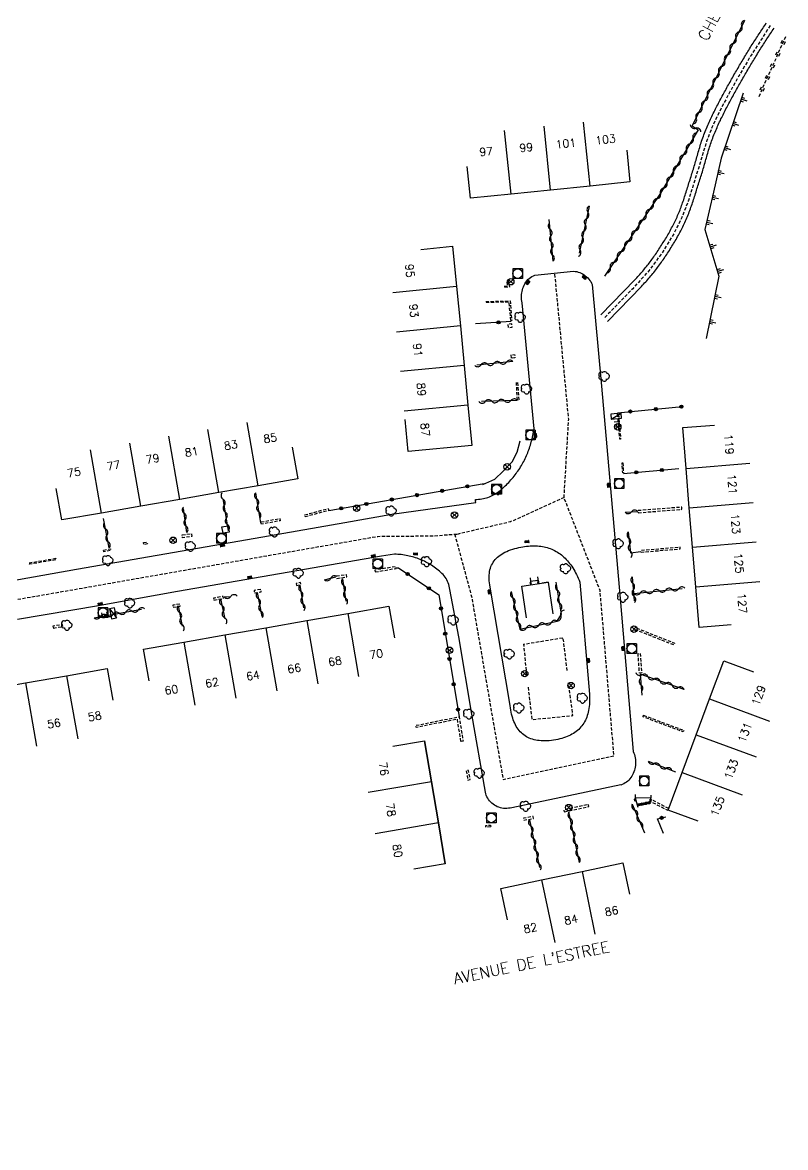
# Model space of a CAD drawing. Header units: millimetres. Extents: x 150037 to 150985, y 153000 to 154000.
# Drawn here: x 150397.4 to 150516.6, y 153356.2 to 153531.8 of the extents above; entities that cross this region are included whole.
import ezdxf
from ezdxf.enums import TextEntityAlignment as Align

# ---------------------------------------------------------------- set-up
doc = ezdxf.new("R2010")
doc.units = ezdxf.units.MM
doc.linetypes.add('DASHED', pattern=[0.75, 0.5, -0.25])
doc.layers.get('0').update_dxf_attribs({"linetype": 'CONTINUOUS'})
for name, color, linetype in [('W0001', 6, 'DASHED'), ('W0008', 7, 'CONTINUOUS'), ('W0100', 7, 'CONTINUOUS'), ('W0105', 7, 'CONTINUOUS'), ('W0112', 1, 'DASHED'), ('W0211', 2, 'CONTINUOUS'), ('W0220', 5, 'DASHED'), ('W0300', 7, 'CONTINUOUS'), ('W0310', 3, 'CONTINUOUS'), ('W0322', 7, 'CONTINUOUS'), ('W0400', 7, 'CONTINUOUS'), ('W0420', 7, 'CONTINUOUS'), ('W0430', 7, 'CONTINUOUS'), ('W0469', 7, 'CONTINUOUS'), ('W0989', 7, 'CONTINUOUS'), ('W0991', 7, 'CONTINUOUS'), ('W1102', 7, 'CONTINUOUS')]:
    doc.layers.add(name, color=color, linetype=linetype)
doc.styles.get("Standard").update_dxf_attribs({"font": 'romans.shx', "width": 0.85})

# ---------------------------------------------------------------- blocks, each defined once
blk = doc.blocks.new('T400')
for p, q in [((-0.15, 0.3), (0.15, 0.3)), ((-0.15, -0.25), (-0.15, 0.3)), ((-0.15, 0.15), (0.15, 0.15)), ((-0.15, 0), (0.15, 0)), ((0.15, 0.3), (0.15, -0.25)), ((-0.15, -0.15), (0.15, -0.15)), ((-0.15, -0.25), (-0.15, -0.3)), ((-0.15, -0.3), (0.15, -0.3)), ((0.15, -0.3), (0.15, -0.25))]:
    blk.add_line(p, q)
blk = doc.blocks.new('T300')
for p, q in [((-0.8, 0.51), (-0.86, 0.34)), ((-0.86, 0.34), (-0.86, 0.17)), ((-0.86, 0.17), (-0.74, 0.06)), ((-0.69, 0.63), (-0.8, 0.51)), ((-0.8, -0.06), (-0.74, 0.06)), ((-0.74, 0.06), (-0.69, 0.11)), ((-0.57, 0.69), (-0.69, 0.63)), ((-0.46, 0.69), (-0.57, 0.69)), ((-0.29, 0.63), (-0.46, 0.69)), ((-0.29, 0.63), (-0.17, 0.74)), ((-0.23, 0.57), (-0.29, 0.63)), ((-0.17, 0.74), (-0.06, 0.8)), ((-0.06, 0.8), (0.06, 0.8)), ((0.06, 0.8), (0.23, 0.74)), ((0.23, 0.74), (0.34, 0.63)), ((0.34, 0.63), (0.4, 0.51)), ((0.46, 0.46), (0.34, 0.46)), ((0.4, 0.51), (0.4, 0.46)), ((0.57, 0.4), (0.46, 0.46)), ((0.57, 0.4), (0.69, 0.29)), ((0.69, 0.29), (0.74, 0.17)), ((0.74, 0.06), (0.69, -0.17)), ((0.74, 0.17), (0.74, 0.06)), ((-0.8, -0.17), (-0.8, -0.06)), ((-0.8, -0.23), (-0.8, -0.17)), ((-0.74, -0.34), (-0.8, -0.23)), ((-0.69, -0.4), (-0.74, -0.34)), ((-0.51, -0.46), (-0.69, -0.4)), ((-0.4, -0.46), (-0.51, -0.46)), ((-0.4, -0.46), (-0.34, -0.46)), ((-0.34, -0.46), (-0.34, -0.4)), ((-0.34, -0.51), (-0.34, -0.46)), ((-0.29, -0.63), (-0.34, -0.51)), ((-0.17, -0.74), (-0.29, -0.63)), ((-0.06, -0.8), (-0.17, -0.74)), ((0.06, -0.8), (-0.06, -0.8)), ((0.17, -0.74), (0.06, -0.8)), ((0.23, -0.69), (0.17, -0.74)), ((0.29, -0.46), (0.23, -0.46)), ((0.29, -0.63), (0.23, -0.69)), ((0.46, -0.4), (0.29, -0.46)), ((0.34, -0.51), (0.29, -0.63)), ((0.34, -0.51), (0.34, -0.46)), ((0.57, -0.34), (0.46, -0.4)), ((0.63, -0.29), (0.57, -0.34)), ((0.69, -0.17), (0.63, -0.29))]:
    blk.add_line(p, q)
blk = doc.blocks.new('t105o')
for p, q in [((-0.5, 0), (0.5, 0)), ((0.5, 0), (0.2, 0.1)), ((0.5, 0), (0.2, -0.1))]:
    blk.add_line(p, q)
blk = doc.blocks.new('T420')
for p, q in [((0.75, 0.75), (-0.75, 0.75)), ((-0.75, 0.75), (-0.75, -0.75)), ((0.75, 0.75), (0.75, -0.75)), ((0.75, -0.75), (-0.75, -0.75))]:
    blk.add_line(p, q)
blk.add_ellipse((0, 0), major_axis=(-0.53, 0.53), ratio=1, start_param=3.926991, end_param=10.210176)
blk = doc.blocks.new('T430')
at = {"flags": 128}
for points in [[(-0.4, 2.1), (0.4, 2.1)], [(-0.4, 2.1), (-0.4, 1.3)], [(0.8, 0.8), (-0.8, 0.8)], [(-0.8, 0.8), (-0.8, 0)], [(0.8, 0.8), (-0.8, 0)], [(-0.8, 0), (0.8, 0)], [(-0.4, 1.7), (0, 1.7)], [(-0.4, 1.3), (0.4, 1.3)], [(0.8, 0), (0.8, 0.8)]]:
    blk.add_lwpolyline(points, dxfattribs=at)
blk = doc.blocks.new('t112o')
at = {"color": 0, "linetype": 'Continuous'}
for p, q in [((-0.5, 0.5), (0.5, 0.5)), ((-0.5, -0.5), (-0.5, 0.5)), ((0.5, 0.5), (0.5, -0.5)), ((0.5, -0.5), (-0.5, -0.5))]:
    blk.add_line(p, q, dxfattribs=at)
blk = doc.blocks.new('t322o')
at = {"color": 0, "linetype": 'Continuous'}
for radius in [0.25, 0.15]:
    blk.add_circle((0, 0), radius, dxfattribs=at)
blk = doc.blocks.new('t310o')
at = {"color": 0, "linetype": 'Continuous'}
for centre, start, end in [((-0.5, 0.38), 216.8699, 323.1304), ((0.5, -0.37), 36.8699, 143.1303)]:
    blk.add_arc(centre, 0.625, start, end, dxfattribs=at)
blk = doc.blocks.new('t220o')
at = {"color": 0, "linetype": 'Continuous'}
for p, q in [((-0.25, 0.25), (0.25, 0.25)), ((-0.25, -0.25), (0.25, -0.25))]:
    blk.add_line(p, q, dxfattribs=at)
blk = doc.blocks.new('t211o')
at = {"color": 0, "linetype": 'Continuous'}
for p, q in [((-0.29, 0.5), (-0.29, 0)), ((0, 1), (0, 0)), ((0.29, 0.5), (0.29, 0))]:
    blk.add_line(p, q, dxfattribs=at)
blk = doc.blocks.new('T469')
at = {"color": 0, "linetype": 'Continuous', "flags": 128}
for points in [[(-0.35, 0.35), (0.35, -0.35)], [(-0.35, -0.35), (0.35, 0.35)]]:
    blk.add_lwpolyline(points, dxfattribs=at)
at = {"color": 0, "linetype": 'Continuous'}
blk.add_circle((0, 0), 0.5, dxfattribs=at)

msp = doc.modelspace()

# ---------------------------------------------------------------- linework, layer by layer
at = {"layer": 'W0001', "flags": 128}
for points in [[(150514.2, 153531.36), (150510.94, 153526.26), (150509.32, 153523.52), (150507.76, 153520.73), (150506.26, 153517.9), (150505.1, 153515.43), (150504.27, 153513.29), (150503.33, 153510.17), (150502.43, 153507.25), (150501.43, 153504.07), (150500.42, 153501.42), (150499.14, 153498.86), (150497.3, 153495.86), (150495.26, 153493.08), (150492.72, 153490.28), (150488.26, 153485.68)], [(150482, 153457.66), (150473.61, 153453.87), (150464.94, 153451.84), (150467.57, 153442.07), (150472.47, 153413.65), (150489.8, 153417.34), (150487.63, 153443.13), (150482, 153457.66), (150482.72, 153469.92), (150480.56, 153492.69)], [(150465.26, 153451.92), (150461.55, 153451.64), (150452.89, 153451.56), (150385.21, 153439.73), (150315.23, 153427.55), (150304.61, 153424.94), (150301.1, 153422.45), (150297.39, 153417.69), (150295.89, 153413), (150296.15, 153408.07), (150296.71, 153399.64), (150300.21, 153348.57), (150304.36, 153287.74), (150304.94, 153275.52)]]:
    msp.add_lwpolyline(points, dxfattribs=at)
at = {"layer": 'W0008', "flags": 128}
msp.add_lwpolyline([(150487.73, 153486.19), (150493.04, 153491.66), (150493.2, 153491.84), (150493.36, 153492), (150493.52, 153492.17), (150493.68, 153492.34), (150493.84, 153492.51), (150493.99, 153492.69), (150494.14, 153492.86), (150494.29, 153493.03), (150494.44, 153493.21), (150494.59, 153493.39), (150494.74, 153493.57), (150494.88, 153493.75), (150495.03, 153493.93), (150495.17, 153494.11), (150495.31, 153494.29), (150495.45, 153494.48), (150495.59, 153494.67), (150495.72, 153494.85), (150495.86, 153495.04), (150496, 153495.24), (150496.14, 153495.44), (150496.28, 153495.64), (150496.42, 153495.84), (150496.55, 153496.05), (150496.69, 153496.25), (150496.82, 153496.45), (150496.96, 153496.65), (150497.09, 153496.86), (150497.22, 153497.06), (150497.35, 153497.26), (150497.48, 153497.47), (150497.61, 153497.67), (150497.74, 153497.88), (150497.86, 153498.09), (150497.98, 153498.29), (150498.11, 153498.5), (150498.23, 153498.71), (150498.35, 153498.92), (150498.46, 153499.13), (150498.58, 153499.34), (150498.7, 153499.55), (150498.81, 153499.76), (150498.92, 153499.97), (150499.03, 153500.18), (150499.14, 153500.4), (150499.25, 153500.61), (150499.35, 153500.83), (150499.46, 153501.04), (150499.56, 153501.26), (150499.66, 153501.47), (150499.75, 153501.69), (150499.85, 153501.91), (150499.94, 153502.13), (150500.03, 153502.35), (150500.12, 153502.57), (150500.2, 153502.8), (150500.29, 153503.02), (150500.37, 153503.25), (150500.45, 153503.48), (150500.53, 153503.71), (150500.61, 153503.94), (150500.69, 153504.17), (150500.77, 153504.4), (150500.84, 153504.64), (150500.92, 153504.88), (150501, 153505.11), (150501.07, 153505.35), (150501.15, 153505.59), (150501.22, 153505.83), (150501.3, 153506.07), (150501.37, 153506.31, -0.000118), (150501.37, 153506.31), (150501.45, 153506.56), (150501.52, 153506.8), (150501.6, 153507.04), (150501.68, 153507.29), (150501.76, 153507.53), (150501.84, 153507.78), (150501.92, 153508.02), (150501.99, 153508.25), (150502.07, 153508.48), (150502.14, 153508.72), (150502.21, 153508.95), (150502.28, 153509.18), (150502.35, 153509.42), (150502.42, 153509.66), (150502.49, 153509.89), (150502.55, 153510.13), (150502.62, 153510.37), (150502.69, 153510.61, -0.000014), (150502.69, 153510.61), (150502.76, 153510.86, -0.000198), (150502.76, 153510.86), (150502.83, 153511.1), (150502.9, 153511.35), (150502.97, 153511.59), (150503.04, 153511.84), (150503.11, 153512.08), (150503.19, 153512.33), (150503.26, 153512.58), (150503.34, 153512.83), (150503.42, 153513.08), (150503.5, 153513.33), (150503.59, 153513.58), (150503.68, 153513.83), (150503.77, 153514.08), (150503.86, 153514.33), (150503.95, 153514.58), (150504.05, 153514.83), (150504.15, 153515.07), (150504.25, 153515.31), (150504.35, 153515.55), (150504.45, 153515.79), (150504.56, 153516.02), (150504.66, 153516.26), (150504.77, 153516.49), (150504.88, 153516.73), (150504.98, 153516.96), (150505.09, 153517.19), (150505.21, 153517.42), (150505.32, 153517.65), (150505.43, 153517.88), (150505.54, 153518.11), (150505.66, 153518.34), (150505.77, 153518.56), (150505.89, 153518.79), (150506.01, 153519.01), (150506.12, 153519.24), (150506.24, 153519.46), (150506.36, 153519.69), (150506.48, 153519.91), (150506.6, 153520.13), (150506.72, 153520.35), (150506.84, 153520.58), (150506.96, 153520.8), (150507.08, 153521.02), (150507.2, 153521.24), (150507.32, 153521.46), (150507.44, 153521.68, -0.000223), (150507.44, 153521.68), (150507.56, 153521.89, -0.00017), (150507.56, 153521.9), (150507.68, 153522.11), (150507.8, 153522.33), (150507.93, 153522.55), (150508.05, 153522.77), (150508.17, 153522.99), (150508.3, 153523.21), (150508.42, 153523.43), (150508.55, 153523.65), (150508.67, 153523.87), (150508.8, 153524.09), (150508.92, 153524.3), (150509.05, 153524.52), (150509.18, 153524.74), (150509.3, 153524.96), (150509.43, 153525.17), (150509.56, 153525.39), (150509.69, 153525.61), (150509.82, 153525.82), (150509.95, 153526.04), (150510.08, 153526.25), (150510.21, 153526.47), (150510.34, 153526.68), (150510.47, 153526.9), (150510.6, 153527.11), (150510.73, 153527.33), (150510.86, 153527.54), (150511, 153527.75), (150511.13, 153527.97), (150511.26, 153528.18), (150511.4, 153528.39), (150511.53, 153528.61), (150511.67, 153528.82), (150511.8, 153529.03), (150511.94, 153529.24), (150512.07, 153529.46), (150512.21, 153529.67), (150512.35, 153529.88), (150512.48, 153530.09), (150512.62, 153530.3), (150512.76, 153530.51), (150512.9, 153530.72), (150513.04, 153530.93), (150513.18, 153531.14), (150513.32, 153531.35), (150513.46, 153531.56), (150513.6, 153531.77)], format="xyb", dxfattribs=at)
for points in [[(150488.78, 153485.17), (150494.09, 153490.64), (150494.26, 153490.82), (150494.43, 153491), (150494.59, 153491.17), (150494.76, 153491.35), (150494.92, 153491.53), (150495.08, 153491.72), (150495.25, 153491.9), (150495.4, 153492.08), (150495.56, 153492.27), (150495.72, 153492.45), (150495.87, 153492.64), (150496.03, 153492.83), (150496.18, 153493.02), (150496.33, 153493.22), (150496.48, 153493.41), (150496.62, 153493.6), (150496.77, 153493.8), (150496.91, 153494), (150497.05, 153494.2), (150497.2, 153494.4), (150497.34, 153494.61), (150497.48, 153494.81), (150497.63, 153495.02), (150497.77, 153495.23), (150497.91, 153495.43), (150498.04, 153495.64), (150498.18, 153495.85), (150498.32, 153496.06), (150498.45, 153496.27), (150498.59, 153496.48), (150498.72, 153496.69), (150498.85, 153496.9), (150498.99, 153497.12), (150499.11, 153497.33), (150499.24, 153497.55), (150499.37, 153497.76), (150499.5, 153497.98), (150499.62, 153498.19), (150499.74, 153498.41), (150499.86, 153498.63), (150499.98, 153498.85), (150500.1, 153499.07), (150500.22, 153499.29), (150500.33, 153499.51), (150500.45, 153499.74), (150500.56, 153499.96), (150500.67, 153500.19), (150500.78, 153500.41), (150500.89, 153500.64), (150500.99, 153500.87), (150501.1, 153501.1), (150501.2, 153501.34), (150501.29, 153501.57), (150501.39, 153501.8), (150501.48, 153502.04), (150501.57, 153502.28), (150501.66, 153502.51), (150501.75, 153502.75), (150501.83, 153502.99), (150501.92, 153503.23), (150502, 153503.47), (150502.08, 153503.71), (150502.16, 153503.95), (150502.24, 153504.19), (150502.31, 153504.43), (150502.39, 153504.67), (150502.47, 153504.91), (150502.54, 153505.15), (150502.62, 153505.39), (150502.69, 153505.64), (150502.77, 153505.88), (150502.84, 153506.12), (150502.92, 153506.36), (150503, 153506.6), (150503.07, 153506.84), (150503.15, 153507.08), (150503.23, 153507.33), (150503.31, 153507.57), (150503.39, 153507.8), (150503.46, 153508.04), (150503.54, 153508.28), (150503.61, 153508.52), (150503.68, 153508.77), (150503.75, 153509.01), (150503.82, 153509.25), (150503.89, 153509.49), (150503.96, 153509.73), (150504.03, 153509.97), (150504.1, 153510.22), (150504.17, 153510.46), (150504.24, 153510.7), (150504.31, 153510.94), (150504.38, 153511.18), (150504.45, 153511.42), (150504.52, 153511.67), (150504.59, 153511.91), (150504.66, 153512.15), (150504.74, 153512.39), (150504.81, 153512.63), (150504.89, 153512.86), (150504.97, 153513.1), (150505.06, 153513.34), (150505.14, 153513.58), (150505.23, 153513.81), (150505.32, 153514.05), (150505.41, 153514.28), (150505.51, 153514.51), (150505.6, 153514.74), (150505.7, 153514.97), (150505.8, 153515.2), (150505.9, 153515.43), (150506, 153515.66), (150506.1, 153515.88), (150506.2, 153516.11), (150506.31, 153516.34), (150506.42, 153516.56), (150506.52, 153516.78), (150506.63, 153517.01), (150506.74, 153517.23), (150506.85, 153517.45), (150506.96, 153517.68), (150507.08, 153517.9), (150507.19, 153518.12), (150507.3, 153518.34), (150507.42, 153518.56), (150507.54, 153518.78), (150507.65, 153519), (150507.77, 153519.22), (150507.89, 153519.44), (150508, 153519.66), (150508.12, 153519.88), (150508.24, 153520.1), (150508.36, 153520.31), (150508.48, 153520.53), (150508.6, 153520.75), (150508.72, 153520.97), (150508.84, 153521.19), (150508.96, 153521.4), (150509.08, 153521.62), (150509.2, 153521.84), (150509.33, 153522.06), (150509.45, 153522.27), (150509.57, 153522.49), (150509.69, 153522.71), (150509.82, 153522.92), (150509.94, 153523.14), (150510.07, 153523.35), (150510.19, 153523.57), (150510.31, 153523.78), (150510.44, 153524), (150510.57, 153524.21), (150510.69, 153524.43), (150510.82, 153524.64), (150510.95, 153524.86), (150511.07, 153525.07), (150511.2, 153525.28), (150511.33, 153525.5), (150511.46, 153525.71), (150511.59, 153525.92), (150511.72, 153526.13), (150511.85, 153526.35), (150511.98, 153526.56), (150512.11, 153526.77), (150512.24, 153526.98), (150512.37, 153527.19), (150512.5, 153527.4), (150512.64, 153527.61), (150512.77, 153527.82), (150512.9, 153528.03), (150513.04, 153528.24), (150513.17, 153528.45), (150513.3, 153528.66), (150513.44, 153528.87), (150513.57, 153529.08), (150513.71, 153529.29), (150513.85, 153529.5), (150513.98, 153529.71), (150514.12, 153529.91), (150514.26, 153530.12), (150514.4, 153530.33), (150514.53, 153530.54), (150514.67, 153530.74), (150514.81, 153530.95)], [(150383.8, 153442.59), (150405.81, 153446.47), (150436.11, 153451.76), (150447.75, 153453.78), (150455.07, 153455.08), (150468.21, 153456.9), (150468.17, 153457.14), (150468.14, 153457.37), (150468.39, 153457.38), (150468.65, 153457.4), (150468.9, 153457.42), (150469.14, 153457.46), (150469.39, 153457.5), (150469.63, 153457.56), (150469.86, 153457.62), (150470.1, 153457.7), (150470.32, 153457.78), (150470.55, 153457.87), (150470.77, 153457.97), (150470.99, 153458.08), (150471.2, 153458.2), (150471.41, 153458.33), (150471.62, 153458.47), (150471.83, 153458.62), (150472.03, 153458.78), (150472.22, 153458.94), (150472.42, 153459.12), (150472.61, 153459.3), (150472.8, 153459.48), (150472.99, 153459.66), (150473.17, 153459.85), (150473.35, 153460.04), (150473.53, 153460.23), (150473.7, 153460.42), (150473.86, 153460.61), (150474.03, 153460.81), (150474.19, 153461), (150474.34, 153461.2), (150474.5, 153461.4), (150474.64, 153461.61), (150474.79, 153461.81), (150474.93, 153462.02), (150475.07, 153462.23), (150475.2, 153462.44), (150475.33, 153462.65), (150475.45, 153462.87), (150475.58, 153463.09), (150475.69, 153463.31), (150475.81, 153463.53), (150475.92, 153463.75), (150476.02, 153463.98), (150476.13, 153464.21), (150476.23, 153464.44), (150476.32, 153464.67), (150476.41, 153464.9), (150476.5, 153465.14), (150476.59, 153465.38), (150476.67, 153465.62), (150476.74, 153465.86), (150476.81, 153466.1), (150476.88, 153466.35), (150476.95, 153466.6), (150477.01, 153466.85), (150477.07, 153467.1), (150477.12, 153467.35), (150477.17, 153467.61), (150477.22, 153467.87), (150477.26, 153468.13), (150477.3, 153468.39), (150475.45, 153488.09), (150475.4, 153488.35), (150475.36, 153488.61), (150475.34, 153488.86), (150475.34, 153489.12), (150475.35, 153489.37), (150475.38, 153489.62), (150475.43, 153489.86), (150475.49, 153490.11), (150475.56, 153490.35), (150475.65, 153490.59), (150475.76, 153490.83), (150475.88, 153491.06), (150476.02, 153491.29), (150476.18, 153491.5), (150476.35, 153491.7), (150476.54, 153491.87), (150476.75, 153492.03), (150476.97, 153492.17), (150477.2, 153492.29), (150477.45, 153492.39), (150483.47, 153493.01), (150483.72, 153492.98), (150483.97, 153492.94), (150484.21, 153492.88), (150484.45, 153492.8), (150484.68, 153492.7), (150484.9, 153492.58), (150485.12, 153492.44), (150485.32, 153492.29), (150485.52, 153492.13), (150485.7, 153491.96), (150485.86, 153491.78), (150486.02, 153491.58), (150486.16, 153491.38), (150486.29, 153491.16), (150486.41, 153490.93), (150487.84, 153475.05), (150490.78, 153441.92), (150492.79, 153418.01), (150492.89, 153417.77), (150492.98, 153417.52), (150493.04, 153417.28), (150493.1, 153417.04), (150493.14, 153416.79), (150493.16, 153416.55), (150493.17, 153416.31), (150493.16, 153416.06), (150493.14, 153415.82), (150493.1, 153415.58), (150493.05, 153415.33), (150492.98, 153415.09), (150492.9, 153414.85), (150492.8, 153414.6), (150492.69, 153414.37), (150492.57, 153414.14), (150492.43, 153413.94), (150492.28, 153413.74), (150492.11, 153413.56), (150491.94, 153413.4), (150491.75, 153413.25), (150491.54, 153413.11), (150491.33, 153412.99), (150491.1, 153412.88), (150490.86, 153412.78)], [(150490.87, 153412.8), (150482.76, 153411.08), (150473.55, 153409.19), (150473.29, 153409.14), (150473.03, 153409.12), (150472.78, 153409.11), (150472.53, 153409.13), (150472.29, 153409.16), (150472.05, 153409.22), (150471.81, 153409.3), (150471.57, 153409.39), (150471.34, 153409.51), (150471.12, 153409.64), (150470.9, 153409.79), (150470.7, 153409.96), (150470.52, 153410.13), (150470.35, 153410.32), (150470.2, 153410.51), (150470.07, 153410.72), (150469.95, 153410.94), (150469.85, 153411.18), (150469.76, 153411.42), (150469.7, 153411.68), (150467.6, 153423.84), (150465.55, 153435.9), (150464.17, 153443.33), (150464.12, 153443.59), (150464.06, 153443.85), (150463.99, 153444.1), (150463.9, 153444.34), (150463.8, 153444.57), (150463.69, 153444.8), (150463.56, 153445.02), (150463.42, 153445.23), (150463.26, 153445.43), (150463.09, 153445.63), (150462.91, 153445.82), (150462.71, 153446), (150462.51, 153446.18), (150462.31, 153446.34), (150462.11, 153446.51), (150461.9, 153446.66), (150461.69, 153446.81), (150461.48, 153446.96), (150461.27, 153447.1), (150461.05, 153447.23), (150460.83, 153447.36), (150460.62, 153447.49), (150460.39, 153447.6), (150460.17, 153447.72), (150459.94, 153447.82), (150459.72, 153447.93), (150459.49, 153448.02), (150459.25, 153448.11), (150459.02, 153448.2), (150458.78, 153448.28), (150458.54, 153448.35), (150458.3, 153448.42), (150458.06, 153448.48), (150457.81, 153448.54), (150457.57, 153448.59), (150457.32, 153448.64), (150457.07, 153448.68), (150456.81, 153448.72), (150456.56, 153448.75), (150456.3, 153448.77), (150456.04, 153448.79), (150455.78, 153448.81), (150455.51, 153448.82), (150453.48, 153448.54), (150421.57, 153443), (150415.23, 153441.87), (150409.26, 153440.75), (150396.61, 153438.6)], [(150493.1, 153410.77), (150493.55, 153409.3)]]:
    msp.add_lwpolyline(points, dxfattribs=at)
msp.add_lwpolyline([(150473.5, 153425.49), (150470.46, 153443.69), (150470.39, 153444.02), (150470.35, 153444.35), (150470.31, 153444.67), (150470.29, 153444.97), (150470.29, 153445.27), (150470.3, 153445.56), (150470.32, 153445.84), (150470.36, 153446.12), (150470.42, 153446.38), (150470.49, 153446.63), (150470.57, 153446.88), (150470.68, 153447.11), (150470.79, 153447.34), (150470.92, 153447.56), (150471.07, 153447.77), (150471.23, 153447.97), (150471.4, 153448.16), (150471.59, 153448.35), (150471.8, 153448.52), (150472.02, 153448.69), (150472.25, 153448.84), (150472.5, 153448.99), (150472.76, 153449.13), (150473.04, 153449.26), (150473.34, 153449.38), (150473.65, 153449.49), (150473.97, 153449.6), (150474.3, 153449.69), (150474.61, 153449.77), (150474.93, 153449.85), (150475.24, 153449.91), (150475.54, 153449.97), (150475.84, 153450.02), (150476.14, 153450.06), (150476.43, 153450.09), (150476.72, 153450.11), (150477, 153450.12), (150477.28, 153450.13), (150477.56, 153450.12), (150477.83, 153450.11), (150478.1, 153450.09), (150478.36, 153450.06), (150478.62, 153450.02), (150478.87, 153449.97), (150479.12, 153449.91), (150479.36, 153449.85), (150479.6, 153449.77), (150479.84, 153449.69), (150480.07, 153449.6), (150480.3, 153449.5), (150480.52, 153449.39), (150480.74, 153449.27), (150480.96, 153449.14), (150481.17, 153449), (150481.38, 153448.86), (150481.58, 153448.71), (150481.78, 153448.54), (150481.97, 153448.37), (150482.16, 153448.19), (150482.34, 153448), (150482.52, 153447.81), (150482.7, 153447.6), (150482.87, 153447.39), (150483.04, 153447.16), (150483.2, 153446.93), (150483.36, 153446.69), (150483.51, 153446.44), (150483.67, 153446.18), (150483.81, 153445.91), (150483.95, 153445.64), (150484.09, 153445.35), (150484.22, 153445.06), (150484.35, 153444.75), (150484.48, 153444.44), (150485.95, 153426.97), (150485.97, 153426.62), (150485.98, 153426.28), (150485.98, 153425.96), (150485.97, 153425.64), (150485.95, 153425.33), (150485.92, 153425.02), (150485.88, 153424.73), (150485.84, 153424.44), (150485.78, 153424.16), (150485.71, 153423.89), (150485.63, 153423.63), (150485.54, 153423.38), (150485.44, 153423.13), (150485.33, 153422.9), (150485.21, 153422.67), (150485.08, 153422.45), (150484.94, 153422.24), (150484.79, 153422.03), (150484.63, 153421.84), (150484.46, 153421.65), (150484.28, 153421.47), (150484.09, 153421.3), (150483.89, 153421.14), (150483.68, 153420.99), (150483.45, 153420.84), (150483.22, 153420.7), (150482.98, 153420.57), (150482.73, 153420.45), (150482.47, 153420.34), (150482.2, 153420.24), (150481.92, 153420.14), (150481.63, 153420.05), (150481.32, 153419.97), (150481.01, 153419.9), (150480.69, 153419.84), (150480.36, 153419.79), (150480.02, 153419.74), (150479.68, 153419.7), (150479.35, 153419.68), (150479.03, 153419.67), (150478.73, 153419.67), (150478.42, 153419.68), (150478.13, 153419.71), (150477.85, 153419.74), (150477.58, 153419.79), (150477.31, 153419.85), (150477.06, 153419.92), (150476.81, 153420), (150476.57, 153420.1), (150476.34, 153420.21), (150476.12, 153420.33), (150475.91, 153420.46), (150475.71, 153420.6), (150475.51, 153420.75), (150475.33, 153420.92), (150475.15, 153421.1), (150474.98, 153421.29), (150474.82, 153421.49), (150474.68, 153421.7), (150474.53, 153421.93), (150474.4, 153422.17), (150474.28, 153422.42), (150474.17, 153422.68), (150474.06, 153422.95), (150473.97, 153423.24), (150473.88, 153423.53), (150473.8, 153423.84), (150473.73, 153424.16), (150473.67, 153424.49)], close=True, dxfattribs=at)
at = {"layer": 'W0100', "flags": 128}
for points in [[(150491.79, 153511.93), (150492.3, 153506.95), (150486.07, 153506.31), (150479.89, 153505.69), (150473.71, 153505.05), (150467.4, 153504.4), (150466.88, 153509.37)], [(150459.59, 153496.42), (150464.57, 153496.9), (150465.18, 153490.61), (150465.79, 153484.46), (150466.38, 153478.3), (150466.96, 153472.1), (150467.58, 153465.82), (150457.64, 153464.85), (150457.15, 153469.83)], [(150508.1, 153437.8), (150503.12, 153437.39), (150502.6, 153443.74), (150502.08, 153449.91), (150501.57, 153456.08), (150501.06, 153462.22), (150500.54, 153468.59), (150505.53, 153468.99)], [(150439.52, 153465.52), (150440.38, 153460.59), (150434.18, 153459.52), (150428.07, 153458.45), (150421.96, 153457.38), (150415.85, 153456.32), (150409.72, 153455.25), (150403.49, 153454.17), (150402.64, 153459.1)], [(150476.11, 153438.87), (150475.38, 153443.82), (150479.5, 153444.43), (150480.24, 153439.49)], [(150476.77, 153444.61), (150477.92, 153444.78)], [(150479.51, 153444.43), (150478.6, 153444.3)], [(150417.15, 153429.07), (150416.3, 153434), (150422.57, 153435.09), (150428.97, 153436.21), (150435.4, 153437.32), (150441.81, 153438.45), (150448.2, 153439.55), (150454.62, 153440.7), (150455.5, 153435.78)], [(150502.96, 153407.12), (150498.28, 153408.87), (150500.47, 153414.74), (150502.64, 153420.63), (150504.74, 153426.25), (150506.94, 153432.18), (150511.62, 153430.44)], [(150373.11, 153419.33), (150372.25, 153424.26), (150378.64, 153425.37), (150385.03, 153426.49), (150391.44, 153427.6), (150397.85, 153428.72), (150404.26, 153429.85), (150410.62, 153430.97), (150411.49, 153426.05)], [(150455.24, 153418.86), (150460.17, 153419.7), (150461.26, 153413.29), (150462.36, 153406.86), (150463.43, 153400.49), (150458.5, 153399.66)], [(150463.43, 153400.46), (150462.36, 153406.86), (150461.27, 153413.27), (150460.18, 153419.7)], [(150495.53, 153410.72), (150493.1, 153410.78)], [(150473.16, 153391.73), (150472.13, 153396.63), (150478.47, 153397.95), (150484.81, 153399.29), (150491.19, 153400.61), (150492.21, 153395.72)]]:
    msp.add_lwpolyline(points, dxfattribs=at)
at = {"layer": 'W0112', "flags": 128}
for points in [[(150472.62, 153490.69), (150473.21, 153490.7), (150473.06, 153491.56), (150473.25, 153491.59), (150473.45, 153490.51), (150472.62, 153490.49)], [(150473.67, 153485.32), (150473.42, 153488.2), (150469.74, 153488.11), (150469.74, 153488.27), (150473.57, 153488.37), (150473.83, 153485.34)], [(150473.22, 153484.7), (150473.28, 153484.19), (150473.88, 153484.26), (150473.81, 153484.77)], [(150473.76, 153479.44), (150473.72, 153479.96), (150474.27, 153480), (150474.31, 153479.48)], [(150474.72, 153472.9), (150474.55, 153475.66), (150474.74, 153475.68), (150474.92, 153472.91)], [(150490.49, 153470.68), (150490.84, 153466.8), (150490.72, 153466.79), (150490.37, 153470.67)], [(150491.18, 153463.09), (150491.27, 153461.53), (150491.16, 153461.52), (150491.06, 153463.08)], [(150441.46, 153454.96), (150445.15, 153455.96), (150445.24, 153455.66), (150441.54, 153454.66)], [(150493.59, 153455.3), (150500.41, 153455.83), (150500.38, 153456.16), (150493.56, 153455.63)], [(150434.63, 153453.86), (150437.57, 153454.39), (150437.64, 153454.04), (150434.7, 153453.5)], [(150416.28, 153450.63), (150416.83, 153450.73), (150416.88, 153450.43), (150416.33, 153450.33)], [(150422.32, 153451.83), (150423.78, 153452.03), (150423.84, 153451.61), (150422.37, 153451.4)], [(150410.01, 153449.45), (150411.12, 153449.68), (150411.18, 153449.42), (150410.06, 153449.19)], [(150494.09, 153449.44), (150500.08, 153449.95), (150500.11, 153449.6), (150494.11, 153449.09)], [(150398.41, 153447.47), (150402.57, 153448.18), (150402.61, 153447.95), (150398.45, 153447.25)], [(150452.49, 153446.05), (150455.78, 153446.61), (150455.73, 153446.89), (150452.44, 153446.34)], [(150446.49, 153445.04), (150448.04, 153445.28), (150447.99, 153445.61), (150446.44, 153445.37)], [(150433.61, 153442.79), (150434.69, 153442.95), (150434.63, 153443.32), (150433.56, 153443.16)], [(150440.19, 153443.91), (150440.86, 153444.07), (150440.79, 153444.38), (150440.12, 153444.23)], [(150427.28, 153441.65), (150428.77, 153441.92), (150428.72, 153442.23), (150427.23, 153441.96)], [(150420.9, 153440.54), (150422.03, 153440.73), (150421.97, 153441.05), (150420.85, 153440.86)], [(150402.18, 153437.29), (150403.66, 153437.52), (150403.61, 153437.82), (150402.13, 153437.59)], [(150493.31, 153437.29), (150499.28, 153434.93), (150499.16, 153434.64), (150493.19, 153437)], [(150493.91, 153433.33), (150494.13, 153430.29), (150493.78, 153430.27), (150493.56, 153433.3)], [(150465.89, 153419.59), (150465.32, 153423.05), (150458.87, 153421.76), (150458.8, 153422.09), (150465.6, 153423.45), (150466.22, 153419.64)], [(150494.43, 153423.67), (150500.72, 153421.31), (150500.63, 153421.07), (150494.34, 153423.42)], [(150466.69, 153415), (150466.97, 153413.54), (150467.35, 153413.62), (150467.07, 153415.07)], [(150498.36, 153409.11), (150495.64, 153410.5), (150495.5, 153410.22), (150498.22, 153408.83)], [(150482.04, 153408.59), (150485.89, 153409.43), (150485.83, 153409.74), (150481.97, 153408.9)], [(150470.54, 153406.23), (150469.77, 153406.19), (150469.76, 153406.47), (150470.52, 153406.51)], [(150475.7, 153407.28), (150477.24, 153407.57), (150477.18, 153407.88), (150475.64, 153407.6)]]:
    msp.add_lwpolyline(points, close=True, dxfattribs=at)
for points in [[(150476.18, 153429.94), (150475.73, 153434.78), (150481.86, 153435.79)], [(150482.49, 153430.66), (150481.86, 153435.8)], [(150476.38, 153428.04), (150476.96, 153423.01), (150483.37, 153423.63), (150482.7, 153428.76)]]:
    msp.add_lwpolyline(points, dxfattribs=at)
at = {"layer": 'W0211', "flags": 128}
msp.add_lwpolyline([(150509.98, 153520.81), (150506.56, 153510.68), (150505.34, 153505.36), (150504.01, 153499.51), (150506.19, 153492.25), (150504.23, 153482.48)], dxfattribs=at)
at = {"layer": 'W0220', "flags": 128}
msp.add_lwpolyline([(150516.6, 153529.62), (150512.4, 153520.22)], dxfattribs=at)
at = {"layer": 'W0310', "flags": 128}
for points in [[(150510.19, 153532.16), (150502.04, 153515.69), (150502.94, 153515.08), (150497.08, 153505.18), (150488.3, 153492.22)], [(150485.93, 153503.18), (150484.36, 153495.83)], [(150480.28, 153494.56), (150479.69, 153501.07)], [(150474.01, 153478.92), (150468.39, 153478.34)], [(150474.69, 153472.84), (150469.1, 153472.66)], [(150429.54, 153452.47), (150428.72, 153457.45)], [(150433.79, 153458.43), (150434.57, 153453.74)], [(150423.05, 153452.23), (150422.55, 153455.96)], [(150410.92, 153449.8), (150410.05, 153454.39)], [(150491.54, 153455.36), (150493.45, 153455.49)], [(150492.03, 153452.3), (150492.36, 153449.03), (150494.01, 153449.26)], [(150444.57, 153444.81), (150446.31, 153445.27)], [(150492.64, 153445.27), (150492.97, 153441.53)], [(150440.69, 153444), (150441.29, 153440.43)], [(150447.37, 153444.95), (150447.91, 153441.51)], [(150475.11, 153437.1), (150480.91, 153438.34), (150481.62, 153439.44), (150480.76, 153444.47)], [(150492.92, 153442.67), (150500.47, 153443.47)], [(150428.29, 153441.83), (150428.97, 153438.75)], [(150428.9, 153442.14), (150429.9, 153442.21)], [(150434.02, 153442.86), (150434.79, 153439.09)], [(150475.12, 153437.1), (150473.78, 153443)], [(150408.56, 153438.88), (150415.97, 153440.22)], [(150421.67, 153440.77), (150422.33, 153437.61)], [(150500.77, 153427.67), (150493.88, 153430.1), (150494.14, 153426.79)], [(150495.14, 153416.48), (150499.39, 153414.82)], [(150484.39, 153400.68), (150482.75, 153408.58)], [(150492.64, 153409.78), (150494.57, 153405.3)], [(150476.59, 153407.34), (150478.18, 153399.88)]]:
    msp.add_lwpolyline(points, dxfattribs=at)
at = {"layer": 'W0322', "flags": 128}
for points in [[(150473.74, 153485.14), (150468.18, 153484.81)], [(150490.37, 153470.91), (150500.51, 153471.88)], [(150469.3, 153459.72), (150471.16, 153460.53), (150472.48, 153461.81), (150473.91, 153463.27), (150474.68, 153464.76), (150475.15, 153466.54)], [(150491.3, 153461.42), (150499.91, 153462.2)], [(150445.22, 153455.64), (150469.52, 153459.88)], [(150455.85, 153446.67), (150456.1, 153446.7), (150462.41, 153442.46), (150465.6, 153423.46)], [(150497.53, 153405.2), (150496.58, 153407.51), (150497.92, 153407.8)]]:
    msp.add_lwpolyline(points, dxfattribs=at)
at = {"layer": 'W1102', "flags": 128}
for points in [[(150479.89, 153505.69), (150478.89, 153515.64)], [(150486.07, 153506.31), (150485.04, 153516.26)], [(150473.71, 153505.05), (150472.68, 153515)], [(150465.18, 153490.61), (150455.23, 153489.64)], [(150465.79, 153484.46), (150455.83, 153483.48)], [(150466.38, 153478.3), (150456.43, 153477.33)], [(150466.96, 153472.1), (150457, 153471.17)], [(150428.07, 153458.45), (150426.34, 153468.3)], [(150434.18, 153459.52), (150432.48, 153469.37)], [(150415.85, 153456.32), (150414.14, 153466.17)], [(150421.96, 153457.38), (150420.23, 153467.23)], [(150409.72, 153455.25), (150408, 153465.1)], [(150501.06, 153462.22), (150511.03, 153463.05)], [(150501.57, 153456.08), (150511.54, 153456.89)], [(150502.08, 153449.91), (150512.04, 153450.76)], [(150502.6, 153443.74), (150512.57, 153444.55)], [(150441.81, 153438.45), (150443.54, 153428.6)], [(150448.2, 153439.55), (150449.9, 153429.7)], [(150435.4, 153437.32), (150437.11, 153427.47)], [(150422.57, 153435.09), (150424.28, 153425.24)], [(150428.97, 153436.21), (150430.7, 153426.36)], [(150404.26, 153429.85), (150406, 153420)], [(150397.85, 153428.72), (150399.56, 153418.86)], [(150504.74, 153426.25), (150514.11, 153422.76)], [(150502.64, 153420.63), (150512.02, 153417.17)], [(150500.47, 153414.74), (150509.84, 153411.25)], [(150461.26, 153413.29), (150451.41, 153411.61)], [(150462.36, 153406.86), (150452.5, 153405.18)], [(150478.47, 153397.95), (150480.54, 153388.17)], [(150484.81, 153399.29), (150486.83, 153389.5)]]:
    msp.add_lwpolyline(points, dxfattribs=at)

# ---------------------------------------------------------------- block references
at = {"layer": 'W0105'}
for p, rotation in [((150476.77, 153444.61), 276.9632107963733), ((150477.92, 153444.78), 278.4959635926055), ((150493.1, 153410.78), 266.5448160943273), ((150495.53, 153410.72), 266.9552462461405)]:
    msp.add_blockref('t105o', p, dxfattribs=dict(at, rotation=rotation))
at = {"layer": 'W0112', "rotation": 280.1370167758351}
msp.add_blockref('t112o', (150429.11, 153452.68), dxfattribs=at)
at = {"layer": 'W0211'}
for p, rotation in [((150509.66, 153519.86), 251.3633480857988), ((150508.38, 153516.07), 251.3633480857988), ((150507.1, 153512.28), 251.3633480857988), ((150506.04, 153508.43), 257.1068723238141), ((150505.15, 153504.53), 257.136442160478), ((150504.26, 153500.63), 257.136442160478), ((150504.83, 153496.78), 286.7274502274034), ((150505.98, 153492.95), 286.7274502274034), ((150505.55, 153489.04), 258.6595988537301), ((150504.76, 153485.12), 258.6595988537301)]:
    msp.add_blockref('t211o', p, dxfattribs=dict(at, rotation=rotation))
at = {"layer": 'W0220', "rotation": 245.931310564016}
for p in [(150516.2, 153528.71), (150515.38, 153526.88), (150514.56, 153525.06), (150513.75, 153523.23), (150512.93, 153521.41)]:
    msp.add_blockref('t220o', p, dxfattribs=at)
at = {"layer": 'W0300'}
for p in [(150475.16, 153485.82), (150488.3, 153476.57), (150476.16, 153474.59), (150455, 153455.55), (150436.75, 153452.28), (150423.63, 153450.03), (150490.49, 153450.45), (150410.73, 153447.83), (150460.53, 153447.65), (150482.26, 153446.55), (150440.49, 153445.85), (150414.15, 153441.17), (150491.2, 153442.1), (150404.32, 153437.71), (150464.7, 153438.52), (150473.46, 153433.21), (150484.89, 153426.33), (150467.14, 153423.85), (150474.96, 153424.79), (150468.78, 153414.62), (150476.01, 153409.45)]:
    msp.add_blockref('T300', p, dxfattribs=at)
at = {"layer": 'W0310'}
for p, rotation in [((150509.75, 153531.27), 243.6594346911976), ((150508.86, 153529.47), 243.6594346911976), ((150507.97, 153527.68), 243.6594346911976), ((150507.09, 153525.89), 243.6594346911976), ((150506.2, 153524.1), 243.6594346911976), ((150505.31, 153522.31), 243.6594346911976), ((150504.42, 153520.51), 243.6594346911976), ((150503.54, 153518.72), 243.6594346911976), ((150502.65, 153516.93), 243.6594346911976), ((150502.55, 153515.34), 325.6697828054192), ((150502.16, 153513.76), 239.3729920388153), ((150501.14, 153512.04), 239.3729920388153), ((150500.12, 153510.32), 239.3729920388153), ((150499.1, 153508.6), 239.3729920388153), ((150498.08, 153506.88), 239.3729920388153), ((150497.06, 153505.16), 235.8916854840689), ((150485.72, 153502.21), 257.9456729051622), ((150495.94, 153503.5), 235.8916854840689), ((150485.3, 153500.25), 257.9456729051622), ((150494.82, 153501.85), 235.8916854840689), ((150479.83, 153499.54), 95.14376247975581), ((150493.7, 153500.19), 235.8916854840689), ((150480.01, 153497.54), 95.14376247975581), ((150484.89, 153498.29), 257.9456729051622), ((150491.46, 153496.88), 235.8916854840689), ((150492.58, 153498.53), 235.8916854840689), ((150480.19, 153495.55), 95.14376247975581), ((150484.47, 153496.34), 257.9456729051622), ((150490.33, 153495.22), 235.8916854840689), ((150489.21, 153493.57), 235.8916854840689), ((150469.03, 153478.41), 185.8912812529664), ((150471.02, 153478.61), 185.8912812529664), ((150473.01, 153478.82), 185.8912812529664), ((150469.69, 153472.68), 181.9252616567583), ((150471.69, 153472.74), 181.9252616567583), ((150473.69, 153472.81), 181.9252616567583), ((150428.73, 153457.41), 99.33464209075368), ((150433.95, 153457.44), 279.5168220610097), ((150422.65, 153455.2), 97.59681655738345), ((150429.05, 153455.43), 99.33464209075368), ((150434.28, 153455.47), 279.5168220610097), ((150492.53, 153455.43), 3.840575684292986), ((150422.92, 153453.22), 97.59681655738345), ((150429.38, 153453.46), 99.33464209075368), ((150410.36, 153452.75), 100.7973934362466), ((150492.13, 153451.31), 275.7506243053282), ((150410.74, 153450.78), 100.7973934362466), ((150492.33, 153449.32), 275.7506243053282), ((150445.54, 153445.06), 14.54032584392427), ((150492.73, 153444.27), 275.0657096595857), ((150440.86, 153443.02), 279.5401664765768), ((150447.53, 153443.97), 278.845046210477), ((150480.99, 153443.15), 99.69476249527504), ((150492.91, 153442.28), 275.0657096595857), ((150495.9, 153442.98), 6.083314133778313), ((150497.89, 153443.2), 6.083314133778313), ((150499.88, 153443.41), 6.083314133778313), ((150428.51, 153440.85), 282.355023471816), ((150429.9, 153442.21), 3.987798902150673), ((150434.22, 153441.88), 281.6169823014714), ((150441.19, 153441.04), 279.5401664765768), ((150447.84, 153441.99), 278.845046210477), ((150474.01, 153441.98), 102.7715287244475), ((150481.33, 153441.17), 99.69476249527504), ((150493.91, 153442.77), 6.083314133778313), ((150411.51, 153439.41), 10.25364044969457), ((150413.48, 153439.77), 10.25364044969457), ((150415.45, 153440.12), 10.25364044969457), ((150421.88, 153439.79), 281.7665617417567), ((150428.93, 153438.9), 282.355023471816), ((150434.62, 153439.92), 281.6169823014714), ((150474.45, 153440.03), 102.7715287244475), ((150481.49, 153439.24), 57.27036024189923), ((150409.54, 153439.06), 10.25364044969457), ((150422.28, 153437.83), 281.7665617417567), ((150474.89, 153438.08), 102.7715287244475), ((150478.05, 153437.73), 12.06637116126195), ((150480, 153438.14), 12.06637116126195), ((150476.09, 153437.31), 12.06637116126195), ((150494.17, 153430), 160.5340974409183), ((150494.02, 153428.41), 274.5449811527084), ((150496.06, 153429.33), 160.5340974409183), ((150497.94, 153428.67), 160.5340974409183), ((150499.83, 153428), 160.5340974409183), ((150496.07, 153416.11), 338.7125793292427), ((150497.93, 153415.39), 338.7125793292427), ((150482.97, 153407.54), 101.6876271779798), ((150493.04, 153408.86), 293.2983285435837), ((150476.8, 153406.36), 282.0037859590172), ((150483.37, 153405.58), 101.6876271779798), ((150493.83, 153407.02), 293.2983285435837), ((150477.22, 153404.41), 282.0037859590172), ((150483.78, 153403.62), 101.6876271779798), ((150477.63, 153402.45), 282.0037859590172), ((150478.05, 153400.49), 282.0037859590172), ((150484.18, 153401.66), 101.6876271779798)]:
    msp.add_blockref('t310o', p, dxfattribs=dict(at, rotation=rotation))
at = {"layer": 'W0322'}
for p, rotation in [((150471.75, 153485.02), 183.433742168911), ((150496.34, 153471.48), 5.431037841541991), ((150500.33, 153471.86), 5.431037841541991), ((150492.36, 153471.1), 5.431037841541991), ((150493.29, 153461.6), 5.139444062392489), ((150497.28, 153461.96), 5.139444062392489), ((150466.89, 153459.42), 9.884786298169582), ((150455.07, 153457.36), 9.884786298169582), ((150459.01, 153458.05), 9.884786298169582), ((150462.95, 153458.73), 9.884786298169582), ((150447.19, 153455.99), 9.884786298169582), ((150451.13, 153456.67), 9.884786298169582), ((150457.55, 153445.73), 326.1277651657743), ((150460.87, 153443.5), 326.1277651657743), ((150462.77, 153440.35), 279.5287254410088), ((150463.43, 153436.41), 279.5287254410088), ((150464.09, 153432.46), 279.5287254410088), ((150464.75, 153428.52), 279.5287254410088), ((150465.42, 153424.57), 279.5287254410088)]:
    msp.add_blockref('t322o', p, dxfattribs=dict(at, rotation=rotation))
msp.add_blockref('t322o', (150497.25, 153407.66), dxfattribs=at)
at = {"layer": 'W0400'}
for p, rotation in [((150476.35, 153491.26), 323.4924519499995), ((150485.14, 153492.02), 230.1856527041315), ((150477.52, 153467.36), 1.08758959354927), ((150488.96, 153459.56), 185.073378647737), ((150471.79, 153458.37), 306.0605323465467), ((150471.83, 153458.36), 306.0605323448956), ((150428.59, 153450.16), 279.9153902543666), ((150476.21, 153450.79), 96.0015051857719), ((150452.21, 153448.57), 99.85969948789769), ((150458.81, 153448.86), 87.56314759277937), ((150432.91, 153445.24), 99.85969948684173), ((150470.33, 153442.92), 189.4799696072951), ((150409.53, 153441.09), 100.6074379185803), ((150491.19, 153434.09), 184.8115442509782), ((150485.82, 153432.24), 4.803504761353485), ((150493.88, 153409.75), 100.530106706185), ((150494.47, 153409.86), 100.530106706185), ((150495.06, 153409.97), 100.530106706185), ((150495.14, 153409.98), 280.530106706185)]:
    msp.add_blockref('T400', p, dxfattribs=dict(at, rotation=rotation))
at = {"layer": 'W0420'}
for p in [(150474.74, 153492.64), (150476.75, 153467.43), (150471.43, 153458.97), (150471.47, 153458.96), (150490.61, 153459.85), (150428.46, 153451.3), (150452.88, 153447.32), (150409.95, 153439.69), (150492.58, 153434.09), (150494.52, 153413.42), (150470.62, 153407.65)]:
    msp.add_blockref('T420', p, dxfattribs=at)
at = {"layer": 'W0430'}
for p, rotation in [((150490.11, 153470.77), 185.0733786483949), ((150411.89, 153439.65), 100.6074379175392)]:
    msp.add_blockref('T430', p, dxfattribs=dict(at, rotation=rotation))
at = {"layer": 'W0469'}
for p in [(150473.67, 153491.37), (150490.39, 153468.71), (150473.11, 153462.47), (150449.59, 153456), (150464.88, 153454.93), (150420.9, 153451), (150492.92, 153437.12), (150464.1, 153433.82), (150475.85, 153430.17), (150483.09, 153428.31), (150482.73, 153409.26)]:
    msp.add_blockref('T469', p, dxfattribs=at)

# ---------------------------------------------------------------- texts
at = {"layer": 'W0989'}
for s, rotation, p in [('CHEMIN', 62.839, (150505.59, 153533.06)), ("AVENUE DE L'ESTREE", 11.7835, (150476.9, 153385.05))]:
    msp.add_text(s, height=1.75, rotation=rotation, dxfattribs=at).set_placement(p, align=Align.MIDDLE)
at = {"layer": 'W0991'}
for s, rotation, p in [('101', 5.7219, (150482.28, 153512.96)), ('103', 5.914, (150488.47, 153513.59)), ('97', 5.9426, (150469.83, 153511.69)), ('99', 5.8926, (150476.08, 153512.33)), ('95', 275.5637, (150457.91, 153493.08)), ('93', 275.6101, (150458.52, 153486.85)), ('91', 275.5372, (150459.12, 153480.7)), ('89', 275.3171, (150459.7, 153474.55)), ('87', 275.6075, (150460.3, 153468.28)), ('83', 9.9359, (150429.92, 153465.88)), ('85', 9.8146, (150436.08, 153466.95)), ('119', 274.6719, (150507.78, 153465.97)), ('79', 9.8528, (150417.71, 153463.74)), ('81', 9.9548, (150423.8, 153464.81)), ('77', 9.8996, (150411.58, 153462.68)), ('75', 9.7853, (150405.42, 153461.61)), ('121', 274.7294, (150508.29, 153459.73)), ('123', 274.6949, (150508.8, 153453.57)), ('125', 274.8443, (150509.31, 153447.42)), ('127', 274.687, (150509.84, 153441.14)), ('68', 9.7941, (150446.2, 153432.1)), ('70', 10.1111, (150452.64, 153433.23)), ('66', 9.9598, (150439.82, 153430.99)), ('62', 9.9568, (150426.98, 153428.76)), ('64', 9.8158, (150433.38, 153429.87)), ('60', 9.8453, (150420.63, 153427.65)), ('129', 69.6591, (150512.4, 153426.78)), ('58', 10.0134, (150408.66, 153423.52)), ('56', 10.0198, (150402.27, 153422.39)), ('131', 69.5417, (150510.25, 153420.99)), ('76', 279.6654, (150453.82, 153415.31)), ('133', 69.7546, (150508.12, 153415.26)), ('135', 69.4822, (150505.97, 153409.47)), ('78', 279.6034, (150454.91, 153408.9)), ('80', 279.5854, (150455.99, 153402.51)), ('84', 11.9745, (150483.09, 153391.77)), ('86', 11.6688, (150489.42, 153393.1)), ('82', 11.7974, (150476.73, 153390.44))]:
    msp.add_text(s, height=1.25, rotation=rotation, dxfattribs=at).set_placement(p, align=Align.MIDDLE)

doc.saveas('drawing.dxf')
